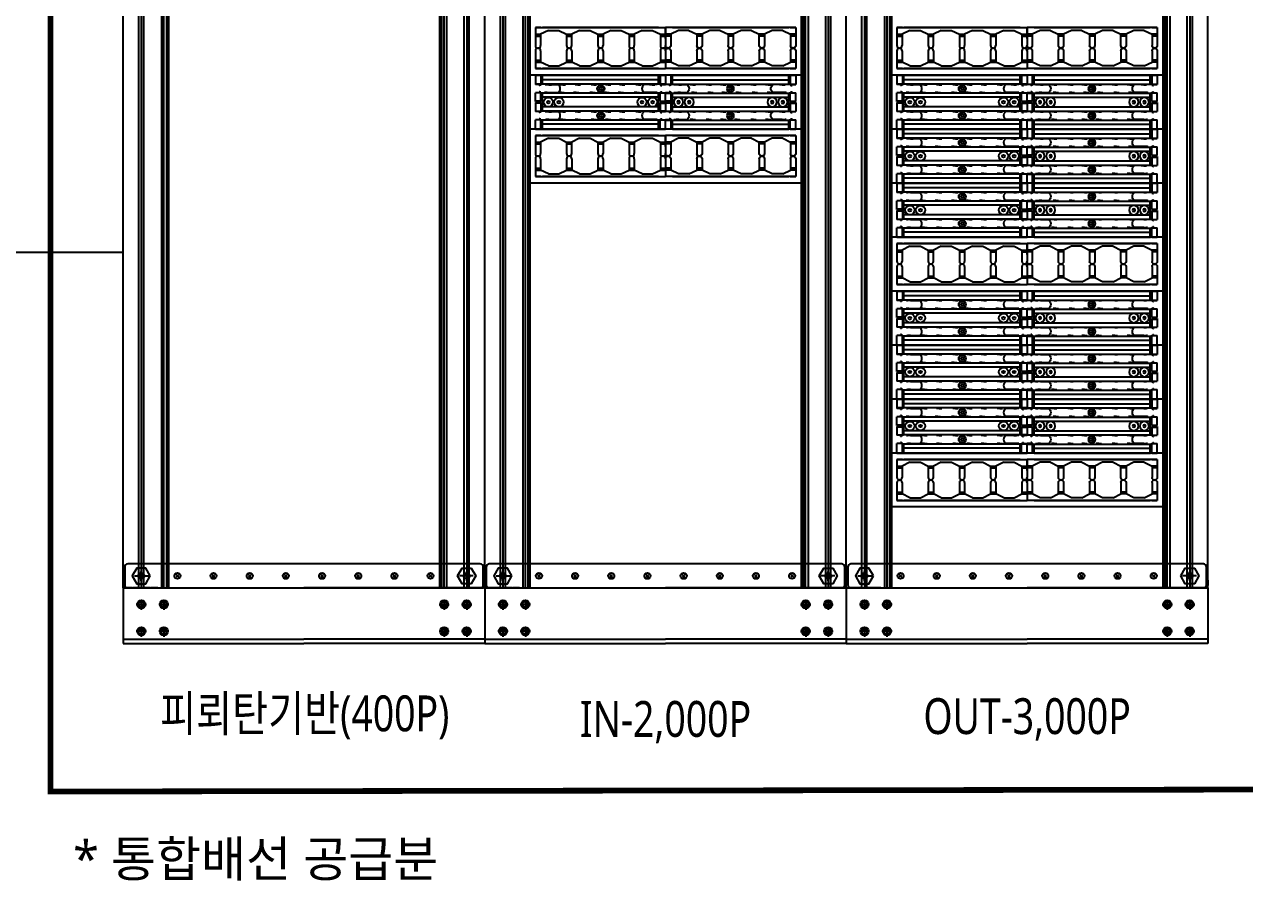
# Model space of a CAD drawing. Header units: millimetres. Extents: x 841 to 1682, y 0 to 594.
# Drawn here: x 1188.6 to 1264.8, y 376.8 to 430.2 of the extents above; entities that cross this region are included whole.
import ezdxf
from ezdxf.enums import TextEntityAlignment as Align

# ---------------------------------------------------------------- set-up
doc = ezdxf.new("R2010")
doc.units = ezdxf.units.MM
doc.linetypes.add('DA3', pattern=[3, 2, -1])
doc.layers.add('A', color=4, linetype='Continuous')
doc.layers.add('SOL3', color=44, linetype='Continuous')
doc.styles.add('sukwoo', font='malgun.ttf')

# ---------------------------------------------------------------- blocks, each defined once
blk = doc.blocks.new('GUIDE')
at = {"layer": 'A'}
for p, q in [((0, 68), (216, 68)), ((0, 68), (216, 68)), ((9.2, 68), (0, 68)), ((0, 68), (0, 38.3)), ((21.6, 63.5), (8.6, 57.1)), ((204.4, 68), (11.6, 68)), ((204.4, 68), (11.6, 68)), ((14.9, 68), (201.1, 68)), ((14.9, 68), (201.1, 68)), ((14.9, 68), (201.1, 68)), ((14.9, 68), (201.1, 68)), ((21.6, 63.5), (38.9, 63.5)), ((22.4, 68), (193.6, 68)), ((22.4, 68), (193.6, 68)), ((22.4, 68), (193.6, 68)), ((22.4, 68), (193.6, 68)), ((38.9, 63.5), (51.8, 57.1)), ((73.4, 63.5), (60.5, 57.1)), ((73.4, 63.5), (90.7, 63.5)), ((90.7, 63.5), (103.7, 57.1)), ((125.3, 63.5), (112.3, 57.1)), ((125.3, 63.5), (142.6, 63.5)), ((142.6, 63.5), (155.5, 57.1)), ((177.1, 63.5), (164.2, 57.1)), ((177.1, 63.5), (194.4, 63.5)), ((194.4, 63.5), (207.4, 57.1)), ((206.8, 68), (216, 68)), ((216, 68), (216, 38.3)), ((216, 68), (216, 38.3)), ((216, 49.8), (216, 68)), ((0, 57.1), (8.6, 57.1)), ((0, 54.1), (8.6, 54.1)), ((8.6, 57.1), (8.6, 38.3)), ((51.8, 57.1), (51.8, 38.3)), ((51.8, 57.1), (60.5, 57.1)), ((51.8, 54.1), (60.5, 54.1)), ((60.5, 38.3), (60.5, 57.1)), ((103.7, 57.1), (112.3, 57.1)), ((103.7, 57.1), (103.7, 38.3)), ((103.7, 54.1), (112.3, 54.1)), ((112.3, 57.1), (112.3, 38.3)), ((155.5, 57.1), (164.2, 57.1)), ((155.5, 57.1), (155.5, 38.3)), ((155.5, 54.1), (164.2, 54.1)), ((164.2, 57.1), (164.2, 38.3)), ((207.4, 57.1), (207.4, 38.3)), ((207.4, 57.1), (216, 57.1)), ((207.4, 54.1), (216, 54.1)), ((0, 29.7), (0, 0)), ((8.6, 29.7), (8.6, 10.9)), ((51.8, 29.7), (51.8, 10.9)), ((60.5, 29.7), (60.5, 10.9)), ((103.7, 29.7), (103.7, 10.9)), ((112.3, 29.7), (112.3, 10.9)), ((155.5, 29.7), (155.5, 10.9)), ((164.2, 29.7), (164.2, 10.9)), ((207.4, 29.7), (207.4, 10.9)), ((216, 29.7), (216, 0)), ((216, 29.7), (216, 0)), ((0, 13.9), (8.6, 13.9)), ((0, 10.9), (8.6, 10.9)), ((0, 0), (216, 0)), ((9.2, 0), (0, 0)), ((0, 0), (216, 0)), ((21.6, 4.5), (8.6, 10.9)), ((204.4, 0), (11.6, 0)), ((14.9, 0), (201.1, 0)), ((14.9, 0), (201.1, 0)), ((14.9, 0), (201.1, 0)), ((14.9, 0), (201.1, 0)), ((21.6, 4.5), (38.9, 4.5)), ((22.4, 0), (193.6, 0)), ((22.4, 0), (193.6, 0)), ((22.4, 0), (193.6, 0)), ((22.4, 0), (193.6, 0)), ((38.9, 4.5), (51.8, 10.9)), ((51.8, 13.9), (60.5, 13.9)), ((51.8, 10.9), (60.5, 10.9)), ((73.4, 4.5), (60.5, 10.9)), ((73.4, 4.5), (90.7, 4.5)), ((90.7, 4.5), (103.7, 10.9)), ((103.7, 13.9), (112.3, 13.9)), ((103.7, 10.9), (112.3, 10.9)), ((125.3, 4.5), (112.3, 10.9)), ((125.3, 4.5), (142.6, 4.5)), ((142.6, 4.5), (155.5, 10.9)), ((155.5, 13.9), (164.2, 13.9)), ((155.5, 10.9), (164.2, 10.9)), ((177.1, 4.5), (164.2, 10.9)), ((177.1, 4.5), (194.4, 4.5)), ((194.4, 4.5), (207.4, 10.9)), ((206.8, 0), (216, 0)), ((207.4, 13.9), (216, 13.9)), ((207.4, 10.9), (216, 10.9))]:
    blk.add_line(p, q, dxfattribs=at)
for centre, radius, start, end in [((4.3, 38.3), 4.32, 180, 0), ((4.3, 29.7), 4.32, 0, 180), ((56.2, 38.3), 4.32, 180, 0), ((56.2, 29.7), 4.32, 0, 180), ((108, 38.3), 4.33, 180.1912, 359.8088), ((108, 29.7), 4.33, 0.1912, 179.8088), ((159.8, 38.3), 4.32, 180, 0), ((159.8, 29.7), 4.32, 0, 180), ((211.7, 38.3), 4.32, 180, 0), ((211.7, 29.7), 4.32, 0, 180)]:
    blk.add_arc(centre, radius, start, end, dxfattribs=at)
blk = doc.blocks.new('110BLOCK')
at = {"layer": 'A', "color": 2}
for p, q in [((0, 89.6), (216, 89.6)), ((9.2, 89.6), (0, 89.6)), ((0, 89.6), (0, 74.1)), ((9.2, 89.6), (9.2, 73.1)), ((206.8, 81.6), (9.2, 81.6)), ((204.4, 89.6), (11.6, 89.6)), ((11.6, 74.7), (11.6, 89.6)), ((14.8, 89.6), (201.1, 89.6)), ((14.8, 89.6), (201.1, 89.6)), ((22.3, 89.6), (193.6, 89.6)), ((22.3, 89.6), (193.6, 89.6)), ((204.4, 74.7), (204.4, 89.6)), ((206.8, 74.7), (206.8, 89.6)), ((206.8, 89.6), (206.8, 73.1)), ((206.8, 89.6), (216, 89.6)), ((216, 89.6), (216, 74.1)), ((216, 89.6), (216, 74.1)), ((216, 74.7), (0, 74.7)), ((9.2, 74.1), (0, 74.1)), ((6, 74.1), (6, 72.3)), ((7.6, 72.3), (6, 72.3)), ((6, 60.2), (6, 62)), ((7.6, 62), (6, 62)), ((7.6, 74.1), (7.6, 72.3)), ((9.2, 73.1), (7.6, 73.1)), ((7.6, 60.2), (7.6, 62)), ((9.2, 61.2), (7.6, 61.2)), ((9.2, 45.6), (9.2, 61.2)), ((19.8, 60.8), (15.3, 60.8)), ((15.3, 60.8), (15.3, 59.7)), ((16, 73.8), (16, 74.7)), ((16, 73.8), (17.7, 73.8)), ((17.7, 73.7), (17.7, 74.7)), ((22.2, 73.7), (17.7, 73.7)), ((19.8, 60.8), (24.2, 60.8)), ((22.2, 73.7), (26.6, 73.7)), ((24.2, 60.8), (24.2, 59.7)), ((26.6, 73.7), (26.6, 74.7)), ((26.6, 73.8), (37.8, 73.8)), ((26.6, 73.8), (37.8, 73.8)), ((43.1, 60.8), (38.7, 60.8)), ((38.7, 60.8), (38.7, 59.7)), ((41.1, 73.7), (41.1, 74.7)), ((45.6, 73.7), (41.1, 73.7)), ((43.1, 60.8), (47.6, 60.8)), ((45.6, 73.7), (50, 73.7)), ((47.6, 60.8), (47.6, 59.7)), ((50, 73.7), (50, 74.7)), ((63.4, 60.8), (63.4, 59.7)), ((67.8, 60.8), (63.4, 60.8)), ((65.8, 73.7), (65.8, 74.7)), ((70.2, 73.7), (65.8, 73.7)), ((67.8, 60.8), (72.3, 60.8)), ((70.2, 73.7), (74.7, 73.7)), ((72.3, 60.8), (72.3, 59.7)), ((74.7, 73.7), (74.7, 74.7)), ((94.7, 60.8), (90.3, 60.8)), ((90.3, 60.8), (90.3, 59.7)), ((92.7, 73.7), (92.7, 74.7)), ((97.2, 73.7), (92.7, 73.7)), ((94.7, 60.8), (99.2, 60.8)), ((97.2, 73.7), (101.6, 73.7)), ((99.2, 60.8), (99.2, 59.7)), ((101.6, 73.7), (101.6, 74.7)), ((118.1, 60.8), (113.7, 60.8)), ((113.7, 60.8), (113.7, 59.7)), ((116.1, 73.7), (116.1, 74.7)), ((120.5, 73.7), (116.1, 73.7)), ((118.1, 60.8), (122.6, 60.8)), ((120.5, 73.7), (125, 73.7)), ((122.6, 60.8), (122.6, 59.7)), ((125, 73.7), (125, 74.7)), ((141.5, 60.8), (137.1, 60.8)), ((137.1, 60.8), (137.1, 59.7)), ((139.5, 73.7), (139.5, 74.7)), ((143.9, 73.7), (139.5, 73.7)), ((141.5, 60.8), (146, 60.8)), ((143.9, 73.7), (148.4, 73.7)), ((146, 60.8), (146, 59.7)), ((148.4, 73.7), (148.4, 74.7)), ((164, 60.8), (164, 59.7)), ((168.4, 60.8), (164, 60.8)), ((166.4, 73.7), (166.4, 74.7)), ((170.9, 73.7), (166.4, 73.7)), ((168.4, 60.8), (172.9, 60.8)), ((170.9, 73.7), (175.3, 73.7)), ((172.9, 60.8), (172.9, 59.7)), ((175.3, 73.7), (175.3, 74.7)), ((189.3, 73.8), (180.5, 73.8)), ((189.3, 73.8), (180.5, 73.8)), ((191.4, 60.8), (186.9, 60.8)), ((186.9, 60.8), (186.9, 59.7)), ((189.3, 73.7), (189.3, 74.7)), ((193.8, 73.7), (189.3, 73.7)), ((191.4, 60.8), (195.8, 60.8)), ((193.8, 73.7), (198.2, 73.7)), ((195.8, 60.8), (195.8, 59.7)), ((198.2, 73.7), (198.2, 74.7)), ((202.2, 73.8), (198.2, 73.8)), ((202.2, 73.8), (202.2, 74.7)), ((206.8, 74.1), (216, 74.1)), ((206.8, 73.1), (208.4, 73.1)), ((206.8, 45.6), (206.8, 61.2)), ((206.8, 61.2), (208.4, 61.2)), ((208.4, 74.1), (208.4, 72.3)), ((208.4, 72.3), (210, 72.3)), ((208.4, 60.2), (208.4, 62)), ((208.4, 62), (210, 62)), ((210, 74.1), (210, 72.3)), ((210, 60.2), (210, 62)), ((0, 45.6), (0, 60.2)), ((9.2, 60.2), (0, 60.2)), ((9.2, 46.4), (0, 46.4)), ((9.2, 45.6), (0, 45.6)), ((9.2, 44), (0, 44)), ((0, 44), (0, 29.4)), ((9.2, 43.1), (0, 43.1)), ((216, 59.7), (9.2, 59.7)), ((206.8, 52.8), (9.2, 52.8)), ((9.2, 44), (9.2, 28.4)), ((11.6, 29.9), (11.6, 59.7)), ((16, 60.6), (16, 59.7)), ((16, 60.6), (37.8, 60.6)), ((24.2, 60.6), (35.4, 60.6)), ((202.2, 60.6), (180.5, 60.6)), ((186.9, 60.6), (180.5, 60.6)), ((202.2, 60.6), (202.2, 59.7)), ((204.4, 29.9), (204.4, 59.7)), ((206.8, 60.2), (216, 60.2)), ((206.8, 45.6), (206.8, 59.7)), ((206.8, 46.4), (216, 46.4)), ((206.8, 45.6), (216, 45.6)), ((206.8, 29.9), (206.8, 44)), ((206.8, 44), (206.8, 28.4)), ((206.8, 44), (216, 44)), ((206.8, 43.1), (216, 43.1)), ((216, 45.6), (216, 60.2)), ((216, 45.6), (216, 60.2)), ((216, 44), (216, 29.4)), ((216, 44), (216, 29.4)), ((9.2, 29.4), (0, 29.4)), ((6, 29.4), (6, 27.6)), ((7.6, 27.6), (6, 27.6)), ((7.6, 29.4), (7.6, 27.6)), ((9.2, 28.4), (7.6, 28.4)), ((206.8, 36.8), (9.2, 36.8)), ((216, 29.9), (9.2, 29.9)), ((16, 29), (16, 29.9)), ((16, 29), (17.7, 29)), ((17.7, 28.9), (17.7, 29.9)), ((22.2, 28.9), (17.7, 28.9)), ((22.2, 28.9), (26.6, 28.9)), ((26.6, 28.9), (26.6, 29.9)), ((26.6, 29), (37.8, 29)), ((41.1, 28.9), (41.1, 29.9)), ((45.6, 28.9), (41.1, 28.9)), ((45.6, 28.9), (50, 28.9)), ((50, 28.9), (50, 29.9)), ((65.8, 28.9), (65.8, 29.9)), ((70.2, 28.9), (65.8, 28.9)), ((70.2, 28.9), (74.7, 28.9)), ((74.7, 28.9), (74.7, 29.9)), ((92.7, 28.9), (92.7, 29.9)), ((97.2, 28.9), (92.7, 28.9)), ((97.2, 28.9), (101.6, 28.9)), ((101.6, 28.9), (101.6, 29.9)), ((116.1, 28.9), (116.1, 29.9)), ((120.5, 28.9), (116.1, 28.9)), ((120.5, 28.9), (125, 28.9)), ((125, 28.9), (125, 29.9)), ((139.5, 28.9), (139.5, 29.9)), ((143.9, 28.9), (139.5, 28.9)), ((143.9, 28.9), (148.4, 28.9)), ((148.4, 28.9), (148.4, 29.9)), ((166.4, 28.9), (166.4, 29.9)), ((170.9, 28.9), (166.4, 28.9)), ((170.9, 28.9), (175.3, 28.9)), ((175.3, 28.9), (175.3, 29.9)), ((189.3, 29), (180.5, 29)), ((189.3, 28.9), (189.3, 29.9)), ((193.8, 28.9), (189.3, 28.9)), ((193.8, 28.9), (198.2, 28.9)), ((198.2, 28.9), (198.2, 29.9)), ((202.2, 29), (198.2, 29)), ((202.2, 29), (202.2, 29.9)), ((206.8, 29.4), (216, 29.4)), ((206.8, 28.4), (208.4, 28.4)), ((208.4, 29.4), (208.4, 27.6)), ((208.4, 27.6), (210, 27.6)), ((210, 29.4), (210, 27.6)), ((0, 0), (0, 15.6)), ((9.2, 15.6), (0, 15.6)), ((0, 0), (216, 0)), ((0, 0), (216, 0)), ((9.2, 0), (0, 0)), ((6, 15.6), (6, 17.3)), ((7.6, 17.3), (6, 17.3)), ((7.6, 15.6), (7.6, 17.3)), ((9.2, 16.5), (7.6, 16.5)), ((9.2, 0), (9.2, 16.5)), ((216, 14.9), (9.2, 14.9)), ((206.8, 8), (9.2, 8)), ((204.4, 0), (11.5, 0)), ((11.6, 0), (11.6, 14.9)), ((204.4, 0), (11.6, 0)), ((14.8, 0), (201.1, 0)), ((14.8, 0), (201.1, 0)), ((14.9, 0), (201.1, 0)), ((14.9, 0), (201.1, 0)), ((16, 15.8), (16, 15)), ((16, 15.8), (17.7, 15.8)), ((22.2, 16), (17.7, 16)), ((17.7, 16), (17.7, 14.9)), ((22.2, 16), (26.6, 16)), ((22.3, 0), (193.6, 0)), ((22.3, 0), (193.6, 0)), ((22.4, 0), (193.6, 0)), ((22.4, 0), (193.6, 0)), ((26.6, 16), (26.6, 14.9)), ((26.6, 15.8), (37.8, 15.8)), ((45.6, 16), (41.1, 16)), ((41.1, 16), (41.1, 14.9)), ((45.6, 16), (50, 16)), ((50, 16), (50, 14.9)), ((65.8, 16), (65.8, 14.9)), ((70.2, 16), (65.8, 16)), ((70.2, 16), (74.7, 16)), ((74.7, 16), (74.7, 14.9)), ((97.2, 16), (92.7, 16)), ((92.7, 16), (92.7, 14.9)), ((97.2, 16), (101.6, 16)), ((101.6, 16), (101.6, 14.9)), ((120.5, 16), (116.1, 16)), ((116.1, 16), (116.1, 14.9)), ((120.5, 16), (125, 16)), ((125, 16), (125, 14.9)), ((143.9, 16), (139.5, 16)), ((139.5, 16), (139.5, 14.9)), ((143.9, 16), (148.4, 16)), ((148.4, 16), (148.4, 14.9)), ((166.4, 16), (166.4, 14.9)), ((170.9, 16), (166.4, 16)), ((170.9, 16), (175.3, 16)), ((175.3, 16), (175.3, 14.9)), ((202.2, 15.8), (180.5, 15.8)), ((189.3, 15.8), (180.5, 15.8)), ((193.8, 16), (189.3, 16)), ((189.3, 16), (189.3, 14.9)), ((193.8, 16), (198.2, 16)), ((198.2, 16), (198.2, 14.9)), ((202.2, 15.8), (202.2, 15)), ((204.4, 0), (204.4, 14.9)), ((206.8, 0), (206.8, 16.5)), ((206.8, 16.5), (208.4, 16.5)), ((206.8, 15.6), (216, 15.6)), ((206.8, 0), (206.8, 14.9)), ((206.8, 0), (216, 0)), ((208.4, 15.6), (208.4, 17.3)), ((208.4, 17.3), (210, 17.3)), ((210, 15.6), (210, 17.3)), ((216, 0), (216, 15.6)), ((216, 0), (216, 15.6))]:
    blk.add_line(p, q, dxfattribs=at)
for centre, radius in [((108.4, 67.2), 6.02), ((108.4, 67.2), 5.39), ((108.4, 67.2), 2.26), ((21.4, 44.8), 7.71), ((21.4, 44.8), 2.17), ((39, 44.8), 7.71), ((39, 44.8), 2.17), ((176.9, 44.8), 7.71), ((176.9, 44.8), 2.17), ((194.6, 44.8), 7.71), ((194.6, 44.8), 2.17), ((108.4, 22.4), 6.02), ((108.4, 22.4), 5.39), ((108.4, 22.4), 2.26)]:
    blk.add_circle(centre, radius, dxfattribs=at)
for centre, start, end in [((33.5, 67.2), 302.7987, 57.6024), ((184.7, 67.2), 122.3976, 237.2013), ((33.5, 22.4), 302.7987, 57.6024), ((184.7, 22.4), 122.3976, 237.2013)]:
    blk.add_arc(centre, 7.85, start, end, dxfattribs=at)

msp = doc.modelspace()

# ---------------------------------------------------------------- linework, layer by layer
at = {"layer": 'A'}
for p, q in [((1194.814, 395.032), (1194.814, 474.36)), ((1194.814, 395.032), (1194.814, 474.36)), ((1217.393, 395.032), (1217.393, 474.36)), ((1217.393, 395.032), (1217.393, 474.36)), ((1239.972, 395.032), (1239.972, 474.36)), ((1239.972, 395.032), (1239.972, 474.36)), ((1239.972, 395.032), (1239.972, 474.36)), ((1262.552, 395.032), (1262.552, 474.36)), ((1195.787, 395.032), (1195.787, 470.898)), ((1195.943, 470.898), (1195.943, 395.006)), ((1196.099, 395.032), (1196.099, 470.898)), ((1216.108, 395.032), (1216.108, 470.898)), ((1216.264, 470.898), (1216.264, 395.006)), ((1216.42, 395.032), (1216.42, 470.898)), ((1218.366, 395.032), (1218.366, 470.898)), ((1218.522, 470.898), (1218.522, 395.006)), ((1218.678, 395.032), (1218.678, 470.898)), ((1238.687, 395.032), (1238.687, 470.898)), ((1238.843, 470.898), (1238.843, 395.006)), ((1239, 395.032), (1239, 470.898)), ((1240.945, 395.032), (1240.945, 470.898)), ((1241.101, 470.898), (1241.101, 395.006)), ((1241.257, 395.032), (1241.257, 470.898)), ((1261.266, 395.032), (1261.266, 470.898)), ((1261.423, 470.898), (1261.423, 395.006)), ((1261.579, 395.032), (1261.579, 470.898)), ((1197.198, 433.548), (1197.198, 395.032)), ((1197.354, 395.032), (1197.354, 433.548)), ((1197.51, 433.548), (1197.51, 395.032)), ((1197.636, 433.548), (1197.636, 395.032)), ((1214.571, 433.548), (1214.571, 395.032)), ((1214.697, 433.548), (1214.697, 395.032)), ((1214.853, 395.032), (1214.853, 433.548)), ((1215.009, 433.548), (1215.009, 395.032)), ((1219.777, 433.548), (1219.777, 395.032)), ((1219.933, 395.032), (1219.933, 433.548)), ((1220.089, 433.548), (1220.089, 395.032)), ((1220.216, 433.548), (1220.216, 395.032)), ((1237.15, 433.548), (1237.15, 395.032)), ((1237.276, 433.548), (1237.276, 395.032)), ((1237.432, 395.032), (1237.432, 433.548)), ((1237.588, 433.548), (1237.588, 395.032)), ((1242.356, 433.548), (1242.356, 395.032)), ((1242.513, 395.032), (1242.513, 433.548)), ((1242.669, 433.548), (1242.669, 395.032)), ((1242.795, 433.548), (1242.795, 395.032)), ((1259.729, 433.548), (1259.729, 395.032)), ((1259.855, 433.548), (1259.855, 395.032)), ((1260.011, 395.032), (1260.011, 433.548)), ((1260.168, 433.548), (1260.168, 395.032)), ((1237.15, 427.058), (1220.216, 427.058)), ((1237.15, 427.058), (1220.216, 427.058)), ((1259.729, 427.058), (1242.795, 427.058)), ((1259.729, 427.058), (1242.795, 427.058)), ((1237.15, 423.687), (1220.216, 423.687)), ((1259.729, 423.687), (1242.795, 423.687)), ((1259.729, 423.687), (1242.795, 423.687)), ((1237.15, 420.316), (1220.216, 420.316)), ((1237.15, 420.316), (1220.216, 420.316)), ((1259.729, 420.316), (1242.795, 420.316)), ((1259.729, 420.316), (1242.795, 420.316)), ((1259.729, 416.945), (1242.795, 416.945)), ((1194.814, 415.987), (1180.654, 415.987)), ((1259.729, 413.574), (1242.795, 413.574)), ((1259.729, 413.574), (1242.795, 413.574)), ((1195.943, 411.035), (1195.943, 395.006)), ((1216.264, 411.035), (1216.264, 395.006)), ((1218.522, 411.035), (1218.522, 395.006)), ((1238.843, 411.035), (1238.843, 395.006)), ((1241.101, 411.035), (1241.101, 395.006)), ((1261.423, 411.035), (1261.423, 395.006)), ((1259.729, 410.203), (1242.795, 410.203)), ((1259.729, 410.203), (1242.795, 410.203)), ((1259.729, 406.832), (1242.795, 406.832)), ((1259.729, 406.832), (1242.795, 406.832)), ((1259.729, 403.461), (1242.795, 403.461)), ((1259.729, 400.09), (1242.795, 400.09)), ((1259.729, 400.09), (1242.795, 400.09)), ((1194.908, 396.349), (1194.908, 395.22)), ((1217.111, 396.537), (1195.096, 396.537)), ((1217.299, 395.22), (1217.299, 396.349)), ((1217.487, 396.349), (1217.487, 395.22)), ((1239.69, 396.537), (1217.675, 396.537)), ((1239.878, 395.22), (1239.878, 396.349)), ((1239.878, 395.22), (1239.878, 396.349)), ((1240.066, 396.349), (1240.066, 395.22)), ((1262.269, 396.537), (1240.255, 396.537)), ((1262.457, 395.22), (1262.457, 396.349)), ((1194.814, 395.521), (1194.814, 395.182)), ((1194.814, 395.521), (1194.814, 395.182)), ((1195.529, 395.784), (1196.397, 395.784)), ((1195.943, 395.784), (1195.859, 395.872)), ((1195.945, 395.787), (1195.862, 395.699)), ((1195.886, 395.916), (1195.999, 395.916)), ((1195.999, 395.916), (1195.886, 395.916)), ((1195.999, 395.653), (1195.886, 395.653)), ((1195.999, 395.653), (1195.886, 395.653)), ((1195.94, 395.787), (1196.024, 395.699)), ((1195.943, 395.479), (1195.943, 396.069)), ((1195.943, 396.032), (1195.943, 395.542)), ((1195.943, 395.784), (1196.027, 395.872)), ((1198.201, 395.784), (1198.117, 395.872)), ((1198.203, 395.787), (1198.12, 395.699)), ((1198.198, 395.787), (1198.282, 395.699)), ((1198.201, 395.784), (1198.285, 395.872)), ((1200.456, 395.782), (1200.372, 395.869)), ((1200.459, 395.784), (1200.376, 395.696)), ((1200.454, 395.784), (1200.537, 395.696)), ((1200.456, 395.782), (1200.54, 395.869)), ((1202.714, 395.782), (1202.63, 395.869)), ((1202.717, 395.784), (1202.633, 395.696)), ((1202.712, 395.784), (1202.795, 395.696)), ((1202.714, 395.782), (1202.798, 395.869)), ((1204.972, 395.782), (1204.888, 395.869)), ((1204.975, 395.784), (1204.891, 395.696)), ((1204.97, 395.784), (1205.053, 395.696)), ((1204.972, 395.782), (1205.056, 395.869)), ((1207.235, 395.782), (1207.151, 395.869)), ((1207.238, 395.784), (1207.154, 395.696)), ((1207.233, 395.784), (1207.316, 395.696)), ((1207.235, 395.782), (1207.319, 395.869)), ((1209.493, 395.782), (1209.409, 395.869)), ((1209.495, 395.784), (1209.412, 395.696)), ((1209.49, 395.784), (1209.574, 395.696)), ((1209.493, 395.782), (1209.577, 395.869)), ((1211.751, 395.782), (1211.667, 395.869)), ((1211.753, 395.784), (1211.67, 395.696)), ((1211.748, 395.784), (1211.832, 395.696)), ((1211.751, 395.782), (1211.835, 395.869)), ((1214.006, 395.784), (1213.922, 395.872)), ((1214.009, 395.787), (1213.926, 395.699)), ((1214.004, 395.787), (1214.087, 395.699)), ((1214.006, 395.784), (1214.09, 395.872)), ((1216.679, 395.784), (1215.81, 395.784)), ((1216.264, 395.784), (1216.18, 395.872)), ((1216.267, 395.787), (1216.183, 395.699)), ((1216.208, 395.916), (1216.321, 395.916)), ((1216.321, 395.916), (1216.208, 395.916)), ((1216.208, 395.653), (1216.321, 395.653)), ((1216.208, 395.653), (1216.321, 395.653)), ((1216.262, 395.787), (1216.345, 395.699)), ((1216.264, 395.479), (1216.264, 396.069)), ((1216.264, 396.032), (1216.264, 395.542)), ((1216.264, 395.784), (1216.348, 395.872)), ((1217.393, 395.521), (1217.393, 395.182)), ((1217.393, 395.521), (1217.393, 395.182)), ((1218.108, 395.784), (1218.976, 395.784)), ((1218.522, 395.784), (1218.438, 395.872)), ((1218.525, 395.787), (1218.441, 395.699)), ((1218.466, 395.916), (1218.579, 395.916)), ((1218.579, 395.916), (1218.466, 395.916)), ((1218.579, 395.653), (1218.466, 395.653)), ((1218.579, 395.653), (1218.466, 395.653)), ((1218.52, 395.787), (1218.603, 395.699)), ((1218.522, 395.479), (1218.522, 396.069)), ((1218.522, 396.032), (1218.522, 395.542)), ((1218.522, 395.784), (1218.606, 395.872)), ((1220.78, 395.784), (1220.696, 395.872)), ((1220.783, 395.787), (1220.699, 395.699)), ((1220.778, 395.787), (1220.861, 395.699)), ((1220.78, 395.784), (1220.864, 395.872)), ((1223.035, 395.782), (1222.952, 395.869)), ((1223.038, 395.784), (1222.955, 395.696)), ((1223.033, 395.784), (1223.116, 395.696)), ((1223.035, 395.782), (1223.119, 395.869)), ((1225.293, 395.782), (1225.209, 395.869)), ((1225.296, 395.784), (1225.213, 395.696)), ((1225.291, 395.784), (1225.374, 395.696)), ((1225.293, 395.782), (1225.377, 395.869)), ((1227.551, 395.782), (1227.467, 395.869)), ((1227.554, 395.784), (1227.471, 395.696)), ((1227.549, 395.784), (1227.632, 395.696)), ((1227.551, 395.782), (1227.635, 395.869)), ((1229.814, 395.782), (1229.73, 395.869)), ((1229.817, 395.784), (1229.734, 395.696)), ((1229.812, 395.784), (1229.895, 395.696)), ((1229.814, 395.782), (1229.898, 395.869)), ((1232.072, 395.782), (1231.988, 395.869)), ((1232.075, 395.784), (1231.991, 395.696)), ((1232.07, 395.784), (1232.153, 395.696)), ((1232.072, 395.782), (1232.156, 395.869)), ((1234.33, 395.782), (1234.246, 395.869)), ((1234.333, 395.784), (1234.249, 395.696)), ((1234.328, 395.784), (1234.411, 395.696)), ((1234.33, 395.782), (1234.414, 395.869)), ((1236.585, 395.784), (1236.502, 395.872)), ((1236.588, 395.787), (1236.505, 395.699)), ((1236.583, 395.787), (1236.666, 395.699)), ((1236.585, 395.784), (1236.669, 395.872)), ((1239.258, 395.784), (1238.389, 395.784)), ((1238.843, 395.784), (1238.759, 395.872)), ((1238.846, 395.787), (1238.763, 395.699)), ((1238.787, 395.916), (1238.9, 395.916)), ((1238.9, 395.916), (1238.787, 395.916)), ((1238.787, 395.653), (1238.9, 395.653)), ((1238.787, 395.653), (1238.9, 395.653)), ((1238.841, 395.787), (1238.924, 395.699)), ((1238.843, 395.479), (1238.843, 396.069)), ((1238.843, 396.032), (1238.843, 395.542)), ((1238.843, 395.784), (1238.927, 395.872)), ((1239.972, 395.521), (1239.972, 395.182)), ((1239.972, 395.521), (1239.972, 395.182)), ((1239.972, 395.521), (1239.972, 395.182)), ((1240.687, 395.784), (1241.556, 395.784)), ((1241.101, 395.784), (1241.017, 395.872)), ((1241.104, 395.787), (1241.021, 395.699)), ((1241.045, 395.916), (1241.158, 395.916)), ((1241.158, 395.916), (1241.045, 395.916)), ((1241.158, 395.653), (1241.045, 395.653)), ((1241.158, 395.653), (1241.045, 395.653)), ((1241.099, 395.787), (1241.182, 395.699)), ((1241.101, 395.479), (1241.101, 396.069)), ((1241.101, 396.032), (1241.101, 395.542)), ((1241.101, 395.784), (1241.185, 395.872)), ((1243.359, 395.784), (1243.275, 395.872)), ((1243.362, 395.787), (1243.279, 395.699)), ((1243.357, 395.787), (1243.44, 395.699)), ((1243.359, 395.784), (1243.443, 395.872)), ((1245.615, 395.782), (1245.531, 395.869)), ((1245.617, 395.784), (1245.534, 395.696)), ((1245.612, 395.784), (1245.695, 395.696)), ((1245.615, 395.782), (1245.699, 395.869)), ((1247.873, 395.782), (1247.789, 395.869)), ((1247.875, 395.784), (1247.792, 395.696)), ((1247.87, 395.784), (1247.953, 395.696)), ((1247.873, 395.782), (1247.956, 395.869)), ((1250.13, 395.782), (1250.047, 395.869)), ((1250.133, 395.784), (1250.05, 395.696)), ((1250.128, 395.784), (1250.211, 395.696)), ((1250.13, 395.782), (1250.214, 395.869)), ((1252.393, 395.782), (1252.309, 395.869)), ((1252.396, 395.784), (1252.313, 395.696)), ((1252.391, 395.784), (1252.474, 395.696)), ((1252.393, 395.782), (1252.477, 395.869)), ((1254.651, 395.782), (1254.567, 395.869)), ((1254.654, 395.784), (1254.571, 395.696)), ((1254.649, 395.784), (1254.732, 395.696)), ((1254.651, 395.782), (1254.735, 395.869)), ((1256.909, 395.782), (1256.825, 395.869)), ((1256.912, 395.784), (1256.829, 395.696)), ((1256.907, 395.784), (1256.99, 395.696)), ((1256.909, 395.782), (1256.993, 395.869)), ((1259.165, 395.784), (1259.081, 395.872)), ((1259.167, 395.787), (1259.084, 395.699)), ((1259.162, 395.787), (1259.245, 395.699)), ((1259.165, 395.784), (1259.249, 395.872)), ((1261.837, 395.784), (1260.968, 395.784)), ((1261.423, 395.784), (1261.339, 395.872)), ((1261.425, 395.787), (1261.342, 395.699)), ((1261.366, 395.916), (1261.479, 395.916)), ((1261.479, 395.916), (1261.366, 395.916)), ((1261.366, 395.653), (1261.479, 395.653)), ((1261.366, 395.653), (1261.479, 395.653)), ((1261.42, 395.787), (1261.503, 395.699)), ((1261.423, 395.479), (1261.423, 396.069)), ((1261.423, 396.032), (1261.423, 395.542)), ((1261.423, 395.784), (1261.507, 395.872)), ((1262.552, 395.521), (1262.552, 395.182)), ((1194.814, 395.032), (1194.814, 391.57)), ((1194.814, 395.032), (1194.814, 391.57)), ((1194.814, 395.032), (1206.104, 395.032)), ((1195.35, 395.032), (1194.889, 395.032)), ((1195.096, 395.032), (1217.111, 395.032)), ((1195.378, 395.051), (1195.35, 395.032)), ((1195.378, 395.051), (1195.407, 395.032)), ((1195.407, 395.032), (1195.416, 395.032)), ((1195.787, 395.032), (1195.407, 395.032)), ((1196.479, 395.032), (1196.099, 395.032)), ((1196.479, 395.032), (1196.47, 395.032)), ((1196.507, 395.051), (1196.479, 395.032)), ((1196.507, 395.051), (1196.536, 395.032)), ((1196.978, 395.032), (1196.536, 395.032)), ((1196.978, 395.032), (1196.536, 395.032)), ((1217.393, 395.032), (1206.104, 395.032)), ((1215.229, 395.032), (1215.671, 395.032)), ((1215.229, 395.032), (1215.671, 395.032)), ((1215.7, 395.051), (1215.671, 395.032)), ((1215.7, 395.051), (1215.728, 395.032)), ((1215.728, 395.032), (1216.108, 395.032)), ((1215.728, 395.032), (1215.737, 395.032)), ((1216.42, 395.032), (1216.8, 395.032)), ((1216.8, 395.032), (1216.791, 395.032)), ((1216.829, 395.051), (1216.8, 395.032)), ((1216.829, 395.051), (1216.857, 395.032)), ((1216.857, 395.032), (1217.318, 395.032)), ((1217.393, 395.032), (1217.393, 391.57)), ((1217.393, 395.032), (1217.393, 391.57)), ((1217.393, 395.032), (1228.683, 395.032)), ((1217.929, 395.032), (1217.468, 395.032)), ((1217.675, 395.032), (1239.69, 395.032)), ((1217.958, 395.051), (1217.929, 395.032)), ((1217.958, 395.051), (1217.986, 395.032)), ((1217.986, 395.032), (1217.995, 395.032)), ((1218.366, 395.032), (1217.986, 395.032)), ((1219.058, 395.032), (1218.678, 395.032)), ((1219.058, 395.032), (1219.049, 395.032)), ((1219.087, 395.051), (1219.058, 395.032)), ((1219.087, 395.051), (1219.115, 395.032)), ((1219.557, 395.032), (1219.115, 395.032)), ((1219.557, 395.032), (1219.115, 395.032)), ((1239.972, 395.032), (1228.683, 395.032)), ((1237.809, 395.032), (1238.251, 395.032)), ((1237.809, 395.032), (1238.251, 395.032)), ((1238.279, 395.051), (1238.251, 395.032)), ((1238.279, 395.051), (1238.307, 395.032)), ((1238.307, 395.032), (1238.687, 395.032)), ((1238.307, 395.032), (1238.317, 395.032)), ((1239, 395.032), (1239.38, 395.032)), ((1239.38, 395.032), (1239.37, 395.032)), ((1239.408, 395.051), (1239.38, 395.032)), ((1239.408, 395.051), (1239.436, 395.032)), ((1239.436, 395.032), (1239.897, 395.032)), ((1239.972, 395.032), (1239.972, 391.57)), ((1239.972, 395.032), (1239.972, 391.57)), ((1239.972, 395.032), (1239.972, 391.57)), ((1239.972, 395.032), (1251.262, 395.032)), ((1240.509, 395.032), (1240.048, 395.032)), ((1240.255, 395.032), (1262.269, 395.032)), ((1240.537, 395.051), (1240.509, 395.032)), ((1240.537, 395.051), (1240.565, 395.032)), ((1240.565, 395.032), (1240.574, 395.032)), ((1240.945, 395.032), (1240.565, 395.032)), ((1241.638, 395.032), (1241.257, 395.032)), ((1241.638, 395.032), (1241.628, 395.032)), ((1241.666, 395.051), (1241.638, 395.032)), ((1241.666, 395.051), (1241.694, 395.032)), ((1242.136, 395.032), (1241.694, 395.032)), ((1242.136, 395.032), (1241.694, 395.032)), ((1262.552, 395.032), (1251.262, 395.032)), ((1260.388, 395.032), (1260.83, 395.032)), ((1260.388, 395.032), (1260.83, 395.032)), ((1260.858, 395.051), (1260.83, 395.032)), ((1260.858, 395.051), (1260.886, 395.032)), ((1260.886, 395.032), (1261.266, 395.032)), ((1260.886, 395.032), (1260.896, 395.032)), ((1261.579, 395.032), (1261.959, 395.032)), ((1261.959, 395.032), (1261.949, 395.032)), ((1261.987, 395.051), (1261.959, 395.032)), ((1261.987, 395.051), (1262.015, 395.032)), ((1262.015, 395.032), (1262.476, 395.032)), ((1262.552, 395.032), (1262.552, 391.57)), ((1196.256, 394.005), (1195.63, 394.005)), ((1195.941, 394.285), (1195.941, 393.659)), ((1197.667, 394.005), (1197.041, 394.005)), ((1197.352, 394.285), (1197.352, 393.659)), ((1214.54, 394.005), (1215.166, 394.005)), ((1214.855, 394.285), (1214.855, 393.659)), ((1215.951, 394.005), (1216.577, 394.005)), ((1216.266, 394.285), (1216.266, 393.659)), ((1218.835, 394.005), (1218.209, 394.005)), ((1218.52, 394.285), (1218.52, 393.659)), ((1220.246, 394.005), (1219.62, 394.005)), ((1219.931, 394.285), (1219.931, 393.659)), ((1237.119, 394.005), (1237.745, 394.005)), ((1237.434, 394.285), (1237.434, 393.659)), ((1238.53, 394.005), (1239.156, 394.005)), ((1238.845, 394.285), (1238.845, 393.659)), ((1241.414, 394.005), (1240.788, 394.005)), ((1241.099, 394.285), (1241.099, 393.659)), ((1242.825, 394.005), (1242.2, 394.005)), ((1242.51, 394.285), (1242.51, 393.659)), ((1259.698, 394.005), (1260.324, 394.005)), ((1260.013, 394.285), (1260.013, 393.659)), ((1261.11, 394.005), (1261.736, 394.005)), ((1261.425, 394.285), (1261.425, 393.659)), ((1195.941, 392.61), (1195.941, 391.984)), ((1197.352, 392.61), (1197.352, 391.984)), ((1214.855, 392.61), (1214.855, 391.984)), ((1216.266, 392.61), (1216.266, 391.984)), ((1218.52, 392.61), (1218.52, 391.984)), ((1219.931, 392.61), (1219.931, 391.984)), ((1237.434, 392.61), (1237.434, 391.984)), ((1238.845, 392.61), (1238.845, 391.984)), ((1241.099, 392.61), (1241.099, 391.984)), ((1242.51, 392.61), (1242.51, 391.984)), ((1260.013, 392.61), (1260.013, 391.984)), ((1261.425, 392.61), (1261.425, 391.984)), ((1194.814, 391.833), (1206.104, 391.833)), ((1194.814, 391.833), (1206.104, 391.833)), ((1196.256, 392.331), (1195.63, 392.331)), ((1197.667, 392.331), (1197.041, 392.331)), ((1217.393, 391.833), (1206.104, 391.833)), ((1217.393, 391.833), (1206.104, 391.833)), ((1214.54, 392.331), (1215.166, 392.331)), ((1215.951, 392.331), (1216.577, 392.331)), ((1217.393, 391.833), (1228.683, 391.833)), ((1217.393, 391.833), (1228.683, 391.833)), ((1218.835, 392.331), (1218.209, 392.331)), ((1220.246, 392.331), (1219.62, 392.331)), ((1239.972, 391.833), (1228.683, 391.833)), ((1239.972, 391.833), (1228.683, 391.833)), ((1237.119, 392.331), (1237.745, 392.331)), ((1238.53, 392.331), (1239.156, 392.331)), ((1239.972, 391.833), (1251.262, 391.833)), ((1239.972, 391.833), (1251.262, 391.833)), ((1241.414, 392.331), (1240.788, 392.331)), ((1242.825, 392.331), (1242.2, 392.331)), ((1262.552, 391.833), (1251.262, 391.833)), ((1262.552, 391.833), (1251.262, 391.833)), ((1259.698, 392.331), (1260.324, 392.331)), ((1261.11, 392.331), (1261.736, 392.331)), ((1194.814, 391.57), (1197.636, 391.57)), ((1194.814, 391.57), (1206.104, 391.57)), ((1194.814, 391.57), (1206.104, 391.57)), ((1217.393, 391.57), (1206.104, 391.57)), ((1217.393, 391.57), (1206.104, 391.57)), ((1217.393, 391.57), (1214.571, 391.57)), ((1217.393, 391.57), (1220.216, 391.57)), ((1217.393, 391.57), (1228.683, 391.57)), ((1217.393, 391.57), (1228.683, 391.57)), ((1239.972, 391.57), (1228.683, 391.57)), ((1239.972, 391.57), (1228.683, 391.57)), ((1239.972, 391.57), (1237.15, 391.57)), ((1239.972, 391.57), (1242.795, 391.57)), ((1239.972, 391.57), (1251.262, 391.57)), ((1239.972, 391.57), (1251.262, 391.57)), ((1262.552, 391.57), (1251.262, 391.57)), ((1262.552, 391.57), (1251.262, 391.57)), ((1262.552, 391.57), (1259.729, 391.57))]:
    msp.add_line(p, q, dxfattribs=at)
for points in [[(1196.507, 395.784), (1196.225, 396.273), (1195.661, 396.273), (1195.378, 395.784), (1195.661, 395.296), (1196.225, 395.296)], [(1215.7, 395.784), (1215.982, 396.273), (1216.546, 396.273), (1216.829, 395.784), (1216.546, 395.296), (1215.982, 395.296)], [(1219.087, 395.784), (1218.804, 396.273), (1218.24, 396.273), (1217.958, 395.784), (1218.24, 395.296), (1218.804, 395.296)], [(1238.279, 395.784), (1238.561, 396.273), (1239.126, 396.273), (1239.408, 395.784), (1239.126, 395.296), (1238.561, 395.296)], [(1241.666, 395.784), (1241.384, 396.273), (1240.819, 396.273), (1240.537, 395.784), (1240.819, 395.296), (1241.384, 395.296)], [(1260.858, 395.784), (1261.14, 396.273), (1261.705, 396.273), (1261.987, 395.784), (1261.705, 395.296), (1261.14, 395.296)], [(1196.107, 394.101), (1195.941, 394.197), (1195.775, 394.101), (1195.775, 393.909), (1195.941, 393.813), (1196.107, 393.909)], [(1197.511, 394.101), (1197.345, 394.197), (1197.179, 394.101), (1197.179, 393.909), (1197.345, 393.813), (1197.511, 393.909)], [(1214.696, 394.101), (1214.862, 394.197), (1215.028, 394.101), (1215.028, 393.909), (1214.862, 393.813), (1214.696, 393.909)], [(1216.1, 394.101), (1216.266, 394.197), (1216.433, 394.101), (1216.433, 393.909), (1216.266, 393.813), (1216.1, 393.909)], [(1218.686, 394.101), (1218.52, 394.197), (1218.354, 394.101), (1218.354, 393.909), (1218.52, 393.813), (1218.686, 393.909)], [(1220.091, 394.101), (1219.924, 394.197), (1219.758, 394.101), (1219.758, 393.909), (1219.924, 393.813), (1220.091, 393.909)], [(1237.275, 394.101), (1237.441, 394.197), (1237.607, 394.101), (1237.607, 393.909), (1237.441, 393.813), (1237.275, 393.909)], [(1238.679, 394.101), (1238.845, 394.197), (1239.012, 394.101), (1239.012, 393.909), (1238.845, 393.813), (1238.679, 393.909)], [(1241.266, 394.101), (1241.099, 394.197), (1240.933, 394.101), (1240.933, 393.909), (1241.099, 393.813), (1241.266, 393.909)], [(1242.67, 394.101), (1242.504, 394.197), (1242.337, 394.101), (1242.337, 393.909), (1242.504, 393.813), (1242.67, 393.909)], [(1259.854, 394.101), (1260.02, 394.197), (1260.187, 394.101), (1260.187, 393.909), (1260.02, 393.813), (1259.854, 393.909)], [(1261.258, 394.101), (1261.425, 394.197), (1261.591, 394.101), (1261.591, 393.909), (1261.425, 393.813), (1261.258, 393.909)], [(1196.107, 392.427), (1195.941, 392.523), (1195.775, 392.427), (1195.775, 392.235), (1195.941, 392.139), (1196.107, 392.235)], [(1197.511, 392.427), (1197.345, 392.523), (1197.179, 392.427), (1197.179, 392.235), (1197.345, 392.139), (1197.511, 392.235)], [(1214.696, 392.427), (1214.862, 392.523), (1215.028, 392.427), (1215.028, 392.235), (1214.862, 392.139), (1214.696, 392.235)], [(1216.1, 392.427), (1216.266, 392.523), (1216.433, 392.427), (1216.433, 392.235), (1216.266, 392.139), (1216.1, 392.235)], [(1218.686, 392.427), (1218.52, 392.523), (1218.354, 392.427), (1218.354, 392.235), (1218.52, 392.139), (1218.686, 392.235)], [(1220.091, 392.427), (1219.924, 392.523), (1219.758, 392.427), (1219.758, 392.235), (1219.924, 392.139), (1220.091, 392.235)], [(1237.275, 392.427), (1237.441, 392.523), (1237.607, 392.427), (1237.607, 392.235), (1237.441, 392.139), (1237.275, 392.235)], [(1238.679, 392.427), (1238.845, 392.523), (1239.012, 392.427), (1239.012, 392.235), (1238.845, 392.139), (1238.679, 392.235)], [(1241.266, 392.427), (1241.099, 392.523), (1240.933, 392.427), (1240.933, 392.235), (1241.099, 392.139), (1241.266, 392.235)], [(1242.67, 392.427), (1242.504, 392.523), (1242.337, 392.427), (1242.337, 392.235), (1242.504, 392.139), (1242.67, 392.235)], [(1259.854, 392.427), (1260.02, 392.523), (1260.187, 392.427), (1260.187, 392.235), (1260.02, 392.139), (1259.854, 392.235)], [(1261.258, 392.427), (1261.425, 392.523), (1261.591, 392.427), (1261.591, 392.235), (1261.425, 392.139), (1261.258, 392.235)]]:
    msp.add_lwpolyline(points, close=True, dxfattribs=at)
for centre, radius in [((1195.943, 395.787), 0.188), ((1198.201, 395.787), 0.188), ((1200.456, 395.784), 0.188), ((1202.714, 395.784), 0.188), ((1204.972, 395.784), 0.188), ((1207.235, 395.784), 0.188), ((1209.493, 395.784), 0.188), ((1211.751, 395.784), 0.188), ((1214.006, 395.787), 0.188), ((1216.264, 395.787), 0.188), ((1218.522, 395.787), 0.188), ((1220.78, 395.787), 0.188), ((1223.035, 395.784), 0.188), ((1225.293, 395.784), 0.188), ((1227.551, 395.784), 0.188), ((1229.814, 395.784), 0.188), ((1232.072, 395.784), 0.188), ((1234.33, 395.784), 0.188), ((1236.585, 395.787), 0.188), ((1238.843, 395.787), 0.188), ((1241.101, 395.787), 0.188), ((1243.359, 395.787), 0.188), ((1245.615, 395.784), 0.188), ((1247.873, 395.784), 0.188), ((1250.13, 395.784), 0.188), ((1252.393, 395.784), 0.188), ((1254.651, 395.784), 0.188), ((1256.909, 395.784), 0.188), ((1259.165, 395.787), 0.188), ((1261.423, 395.787), 0.188), ((1195.948, 394.005), 0.256), ((1197.352, 394.005), 0.256), ((1214.855, 394.005), 0.256), ((1216.259, 394.005), 0.256), ((1218.527, 394.005), 0.256), ((1219.931, 394.005), 0.256), ((1237.434, 394.005), 0.256), ((1238.839, 394.005), 0.256), ((1241.106, 394.005), 0.256), ((1242.51, 394.005), 0.256), ((1260.013, 394.005), 0.256), ((1261.418, 394.005), 0.256), ((1195.948, 392.331), 0.256), ((1197.352, 392.331), 0.256), ((1214.855, 392.331), 0.256), ((1216.259, 392.331), 0.256), ((1218.527, 392.331), 0.256), ((1219.931, 392.331), 0.256), ((1237.434, 392.331), 0.256), ((1238.839, 392.331), 0.256), ((1241.106, 392.331), 0.256), ((1242.51, 392.331), 0.256), ((1260.013, 392.331), 0.256), ((1261.418, 392.331), 0.256)]:
    msp.add_circle(centre, radius, dxfattribs=at)
for centre, radius, start, end in [((1195.096, 396.349), 0.188, 90, 180), ((1217.111, 396.349), 0.188, 0, 90), ((1217.675, 396.349), 0.188, 90, 180), ((1239.69, 396.349), 0.188, 0, 90), ((1240.255, 396.349), 0.188, 90, 180), ((1262.269, 396.349), 0.188, 0, 90), ((1195.886, 395.784), 0.132, 90, 270), ((1195.886, 395.784), 0.132, 90, 270), ((1195.999, 395.784), 0.132, 270, 90), ((1195.999, 395.784), 0.132, 270, 90), ((1216.208, 395.784), 0.132, 90, 270), ((1216.208, 395.784), 0.132, 90, 270), ((1216.321, 395.784), 0.132, 270, 90), ((1216.321, 395.784), 0.132, 270, 90), ((1218.466, 395.784), 0.132, 90, 270), ((1218.466, 395.784), 0.132, 90, 270), ((1218.579, 395.784), 0.132, 270, 90), ((1218.579, 395.784), 0.132, 270, 90), ((1238.787, 395.784), 0.132, 90, 270), ((1238.787, 395.784), 0.132, 90, 270), ((1238.9, 395.784), 0.132, 270, 90), ((1238.9, 395.784), 0.132, 270, 90), ((1241.045, 395.784), 0.132, 90, 270), ((1241.045, 395.784), 0.132, 90, 270), ((1241.158, 395.784), 0.132, 270, 90), ((1241.158, 395.784), 0.132, 270, 90), ((1261.366, 395.784), 0.132, 90, 270), ((1261.366, 395.784), 0.132, 90, 270), ((1261.479, 395.784), 0.132, 270, 90), ((1261.479, 395.784), 0.132, 270, 90), ((1195.096, 395.22), 0.188, 180, 270), ((1217.111, 395.22), 0.188, 270, 0), ((1217.675, 395.22), 0.188, 180, 270), ((1239.69, 395.22), 0.188, 270, 0), ((1240.255, 395.22), 0.188, 180, 270), ((1262.269, 395.22), 0.188, 270, 0)]:
    msp.add_arc(centre, radius, start, end, dxfattribs=at)
at = {"layer": 'SOL3', "linetype": 'DA3', "const_width": 0.358}
msp.add_lwpolyline([(1190.267, 479.075), (1268.395, 479.205), (1268.395, 382.449), (1190.267, 382.319)], close=True, dxfattribs=at)

# ---------------------------------------------------------------- block references
at = {"layer": 'A'}
for name, p, xscale, yscale, zscale in [('GUIDE', (1220.554, 427.464), 0.03763199999957578, 0.03763199999957578, 0.03763199999957578), ('GUIDE', (1236.811, 427.464), -0.03763199999957578, 0.03763200000003053, 0.037632), ('GUIDE', (1243.133, 427.464), 0.03763199999957578, 0.03763199999957578, 0.03763199999957578), ('GUIDE', (1259.39, 427.464), -0.03763199999957578, 0.03763200000003053, 0.037632), ('110BLOCK', (1220.555, 423.687), 0.03763199999957578, 0.03763199999957578, 0.03763199999957578), ('110BLOCK', (1236.81, 423.687), -0.03763199999957578, 0.03763200000003053, 0.037632), ('110BLOCK', (1243.135, 423.687), 0.03763199999957578, 0.03763199999957578, 0.03763199999957578), ('110BLOCK', (1259.389, 423.687), -0.03763199999957578, 0.03763200000003053, 0.037632), ('110BLOCK', (1243.135, 420.316), 0.03763199999957578, 0.03763199999957578, 0.03763199999957578), ('110BLOCK', (1259.389, 420.316), -0.03763199999957578, 0.03763200000003053, 0.037632), ('GUIDE', (1220.554, 420.722), 0.03763199999957578, 0.03763199999957578, 0.03763199999957578), ('GUIDE', (1236.811, 420.722), -0.03763199999957578, 0.03763200000003053, 0.037632), ('110BLOCK', (1243.135, 416.945), 0.03763199999957578, 0.03763199999957578, 0.03763199999957578), ('110BLOCK', (1259.389, 416.945), -0.03763199999957578, 0.03763200000003053, 0.037632), ('GUIDE', (1243.133, 413.98), 0.03763199999957578, 0.03763199999957578, 0.03763199999957578), ('GUIDE', (1259.39, 413.98), -0.03763199999957578, 0.03763200000003053, 0.037632), ('110BLOCK', (1243.135, 410.203), 0.03763199999957578, 0.03763199999957578, 0.03763199999957578), ('110BLOCK', (1259.389, 410.203), -0.03763199999957578, 0.03763200000003053, 0.037632), ('110BLOCK', (1243.135, 406.832), 0.03763199999957578, 0.03763199999957578, 0.03763199999957578), ('110BLOCK', (1259.389, 406.832), -0.03763199999957578, 0.03763200000003053, 0.037632), ('110BLOCK', (1243.135, 403.461), 0.03763199999957578, 0.03763199999957578, 0.03763199999957578), ('110BLOCK', (1259.389, 403.461), -0.03763199999957578, 0.03763200000003053, 0.037632), ('GUIDE', (1243.133, 400.496), 0.03763199999957578, 0.03763199999957578, 0.03763199999957578), ('GUIDE', (1259.39, 400.496), -0.03763199999957578, 0.03763200000003053, 0.037632)]:
    msp.add_blockref(name, p, dxfattribs=dict(at, xscale=xscale, yscale=yscale, zscale=zscale))

# ---------------------------------------------------------------- texts
at = {"layer": 'A', "style": 'sukwoo', "width": 0.8}
for s, p in [('피뢰탄기반(400P)', (1206.152, 387.201)), ('IN-2,000P', (1228.683, 386.854)), ('OUT-3,000P', (1251.262, 387.028))]:
    msp.add_text(s, height=2.24, dxfattribs=at).set_placement(p, align=Align.MIDDLE_CENTER)
at = {"layer": 'A', "style": 'sukwoo'}
msp.add_text('* 통합배선 공급분', height=2.24, dxfattribs=at).set_placement((1203.088, 378.117), align=Align.MIDDLE_CENTER)

doc.saveas('drawing.dxf')
